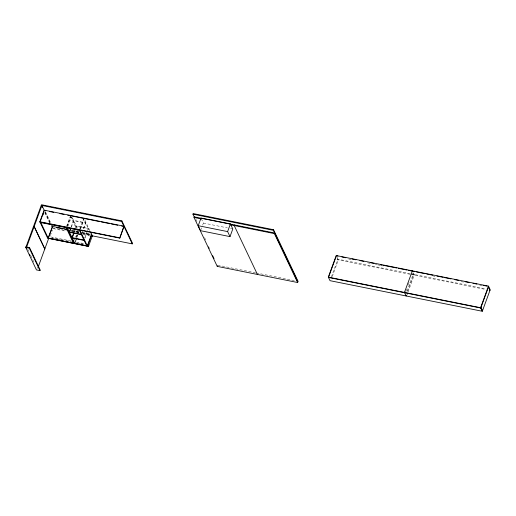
<?xml version="1.0" encoding="UTF-8"?>
<svg xmlns="http://www.w3.org/2000/svg" width="516" height="516" viewBox="0 0 516 516"><rect width="100%" height="100%" fill="white"/><g stroke="black" fill="none" stroke-linecap="round" stroke-linejoin="round"><path stroke-width="0.39" stroke-dasharray="2.58 1.94" d="M36.959 268.481L37.507 266.972M50.349 235.677L52.432 230.001M66.629 226.169L70.092 216.726M66.848 226.705L70.576 216.533M67.267 226.298L70.731 216.855M67.906 226.427L71.369 216.984M71.176 226.879L73.575 220.345L85.54 222.744L83.147 229.285M71.331 227.201L73.724 220.667L85.695 223.067L82.766 231.058M74.149 231.852L74.678 230.4M75.749 227.492L76.278 226.04L88.249 228.446L84.785 237.889M74.304 232.174L75.097 229.994M75.368 229.265L76.433 226.363L88.404 228.769L87.333 231.671M74.51 240.198L75.31 238.018M75.581 237.296L76.381 235.115M76.213 237.425L78.348 231.613L77.703 234.109M76.632 237.018L77.432 234.838M79.877 228.833L83.605 218.661L88.952 229.923M76.852 237.547L78.716 232.464M80.361 228.64L83.818 219.19M80.509 228.962L83.973 219.513M81.812 232.916L82.876 230.013M84.94 238.211L87.069 232.4M201.117 229.317L201.627 227.93M202.646 225.15L203.407 223.067L201.369 218.771M331.356 277.073L337.922 259.161L410.136 273.667M332.272 276.447L338.341 259.89L336.993 257.207M405.757 291.495L407.137 287.728M408.24 284.716L409.065 282.458M406.982 291.166L413.052 274.602L412.497 273.428M407.621 291.295L413.69 274.731M414.064 274.454L413.845 275.054L412.297 271.79M406.879 295.184L407.705 292.927M407.982 292.172L414.329 274.86L412.929 271.919M203.407 223.067L227.388 227.885M230.478 228.511L232.8 228.975M348.713 259.019L351.854 259.651M367.553 262.805L369.908 263.276M375.403 264.385L376.97 264.695M377.757 264.856L380.111 265.327M380.898 265.488L383.253 265.959M433.485 276.054L435.059 276.363M460.962 281.568L464.097 282.2M479.796 285.354L482.15 285.825M410.923 273.828L486.278 288.96M413.052 274.602L414.329 274.86M409.917 274.267L337.703 259.761L336.155 256.497M410.704 274.422L486.059 289.56M71.318 230.201L78.987 231.736M82.244 232.394L90.036 233.954M71.453 230.517L78.503 231.936M81.599 232.555L90.184 234.277M71.821 231.084L79.703 232.664M82.857 233.303L89.945 234.722M71.234 231.116L79.038 232.684M82.941 233.464L89.965 234.877M52.535 227.853L66.583 230.671M82.192 233.806L90.513 235.483M53.096 228.607L66.364 231.271M83.534 234.722L89.778 235.973M217.675 265.172L255.504 272.777M256.291 272.932L295.694 280.846M50.678 236.896L71.75 241.133M76.433 242.075L84.237 243.642M52.019 237.811L54.361 238.282M55.141 238.437L57.482 238.908M58.263 239.063L60.604 239.534M61.385 239.688L71.531 241.727M77.774 242.984L80.115 243.455M80.896 243.61L83.237 244.081M195.932 219.384L196.964 221.564M204.555 237.554L205.942 240.462M84.908 220.197L89.919 230.749M72.305 217.662L77.316 228.22M71.331 216.83L76.678 228.091M70.357 215.998L76.374 228.665M76.71 229.368L77.71 231.484M45.408 211.625L50.42 222.183M44.989 211.953L50.136 222.796M45.253 212.676L50.058 222.789M44.692 212.553L49.497 222.667M27.709 249.138L29.425 252.75M30.799 255.639L34.572 263.586"/><path stroke-width="0.77" d="M26.703 248.351L26.019 246.906L29.56 247.615L40.196 270.016L39.977 270.616L36.436 269.9L25.8 247.506L41.48 204.729L121.873 220.874L132.502 243.275L132.283 243.875L92.093 235.799M39.977 270.616L29.341 248.215L29.56 247.615M91.745 234.593L87.481 246.216L47.678 238.224L39.867 221.77L44.131 210.147L123.879 226.169L119.77 238.115L40.022 222.093L44.015 211.199M42.841 215.153L43.634 212.973M48.975 236.554L52.361 227.324M38.423 266.346L48.678 238.379M70.64 228.336L69.312 231.968L81.283 234.367M70.795 228.659L69.467 232.29L81.431 234.696M73.614 233.303L72.014 237.663L83.985 240.069M74.033 232.903L72.169 237.986L84.14 240.392M76.323 239.005L74.723 243.365L67.37 227.879M48.71 238.282L88.52 246.274L92.338 235.844L90.59 232.161M132.283 243.875L121.653 221.474L121.873 220.874M119.77 238.115L124.034 226.492L121.666 226.014M194.332 217.075L192.952 214.166L193.171 213.572L273.557 229.717L298.061 281.323L297.622 282.516L217.236 266.372L194.01 217.455L194.229 216.855L274.615 233.006L274.396 233.6L297.622 282.516M198.228 225.692L201.027 218.055L230.42 223.957L232.8 228.975L230.001 236.612L200.608 230.71L198.228 225.692L227.62 231.594L230.001 236.612M227.62 231.594L230.42 223.957M217.236 266.372L217.455 265.772M234.419 224.931L234.2 225.524L257.426 274.447M297.842 281.923L273.338 230.317L273.557 229.717M328.318 277.131L336.232 255.543L488.51 286.135L490.2 289.753L482.312 311.271L330.034 280.685L328.318 277.131L480.596 307.723L482.312 311.271M328.705 276.821L336.155 256.497M404.621 292.714L404.841 292.12M406.389 295.378L406.169 295.978L404.46 292.43L412.374 270.842L412.529 271.164L408.601 270.371M480.596 307.723L488.51 286.135M480.751 308.046L488.665 286.457M192.952 214.166L273.338 230.317M194.01 217.455L201.098 218.881M230.259 224.737L274.396 233.6M337.961 256.181L336.232 255.543M341.882 256.968L345.81 257.761M352.086 259.019L356.014 259.812M359.936 260.599L363.857 261.386M370.14 262.65L374.068 263.437M380.344 264.695L381.911 265.011M383.472 265.359L396.83 268.01M398.397 268.326L407.034 270.062M413.297 271.351L414.883 271.635M416.451 271.951L425.087 273.686M426.655 274.002L432.937 275.26M436.858 276.047L443.141 277.311M444.708 277.627L450.99 278.892M454.912 279.678L458.834 280.465M465.116 281.73L469.038 282.516M472.966 283.303L476.887 284.09M483.17 285.354L487.091 286.141M489.342 290.224L489.981 290.347L488.433 287.09M121.653 221.474L41.261 205.323L42.293 207.49M44.286 210.47L45.859 210.786M49.749 211.566L53.761 212.373M59.908 213.611L64.023 214.437M67.719 215.178L89.287 219.513M90.868 219.829L99.556 221.57M101.136 221.893L109.818 223.634M111.398 223.95L117.719 225.221M480.344 307.284L480.983 307.413L482.531 310.677L481.892 310.548M328.473 277.453L480.764 308.013M39.867 221.77L119.615 237.792M40.177 222.415L79.98 230.413M67.409 229.414L51.787 226.272L51.942 226.595M90.951 234.141L91.59 234.27L87.333 245.893L47.524 237.902M56.625 227.537L62.875 228.794M64.429 229.104L66.003 229.42M90.887 235.064L91.526 235.193L92.119 236.444L91.48 236.315M33.546 226.382L34.179 226.511L44.815 248.905M33.521 226.447L34.159 226.576L44.795 248.976M26.045 246.841L26.684 246.97L41.899 205.452L44.305 210.509M25.8 247.506L29.341 248.215M208.483 246.874L209.174 248.331M212.669 255.704L214.037 258.58M88.139 244.423L88.739 245.68M87.92 245.023L88.52 246.274M79.825 230.091L87.481 246.216M79.341 230.284L86.694 245.764M66.583 227.427L74.239 243.558M66.1 227.627L73.446 243.107M51.419 224.292L52.426 226.401L48.162 238.024L40.809 222.544M29.451 254.13L30.134 255.575"/></g></svg>
